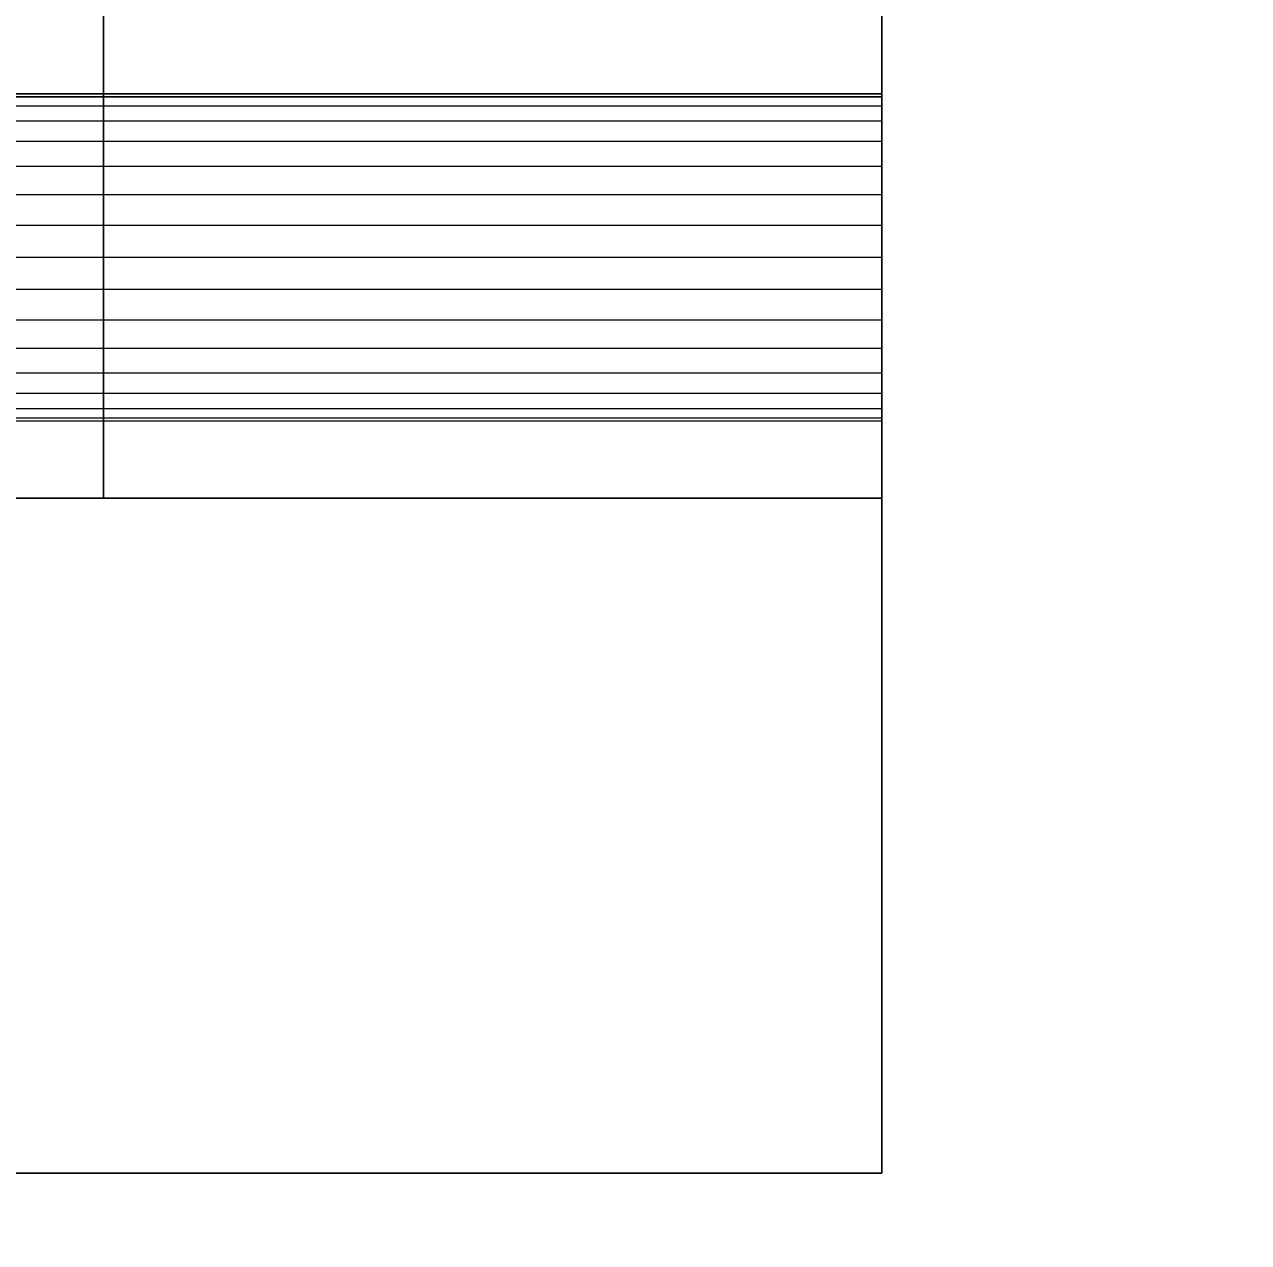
# Model space of a CAD drawing. Header units: millimetres. Extents: x -22443 to 8019, y 3751 to 17584.
# Drawn here: x -19292.5 to -19215.6, y 13557.8 to 13634.2 of the extents above; entities that cross this region are included whole.
import ezdxf

# ---------------------------------------------------------------- set-up
doc = ezdxf.new("R2010")
doc.units = ezdxf.units.MM
for name, color, linetype, lineweight in [('A-ANNO-DIMS', 211, 'Continuous', 9), ('A-ANNO-DIMS-50', 211, 'Continuous', 9), ('A-GENM', 13, 'Continuous', 18)]:
    doc.layers.add(name, color=color, linetype=linetype, lineweight=lineweight)
doc.styles.add('Arial', font='arial.ttf', dxfattribs={"height": 125})
doc.dimstyles.new('Diagonal_-_2_5mm_Arial', dxfattribs={"dimscale": 304.8, "dimtxt": 127.532425, "dimasz": 0.492126, "dimexe": 0.393701, "dimexo": 0.246063, "dimgap": 0.287073, "dimtad": 1, "dimdec": 0, "dimzin": 0, "dimdsep": 46, "dimtxsty": 'Arial', "dimblk1": 'OBLIQUE', "dimblk2": 'OBLIQUE', "dimsah": 1, "dimcen": 0.09, "dimdle": 0.393701, "dimazin": 0, "dimtfac": 1, "dimtdec": 4, "dimtix": 1, "dimtmove": 0, "dimatfit": 3, "dimfxl": 1, "dimtvp": 1, "dimtolj": 1, "dimtzin": 0, "dimarcsym": 2})

# ---------------------------------------------------------------- blocks, each defined once
blk = doc.blocks.new('Nevera autoservicio 1_34m - Nevera autoservicio 1_34m-502275-Level 1')
at = {"layer": 'A-GENM'}
for p, q in [((355.255, -581.966), (355.255, 673.31)), ((355.255, -581.966), (355.255, 673.31)), ((355.255, 673.31), (355.255, -581.966)), ((355.255, 673.31), (355.255, -581.966)), ((404.102, 673.31), (404.102, -581.966)), ((404.102, -581.966), (404.102, 673.31)), ((404.102, -581.966), (404.102, 673.31)), ((404.102, -581.966), (404.102, 673.31)), ((404.102, -556.59), (205.269, -556.59)), ((404.102, -556.59), (205.269, -556.59)), ((404.102, -556.59), (205.269, -556.59)), ((205.269, -556.59), (404.102, -556.59)), ((404.102, -556.59), (205.269, -556.59)), ((404.102, -556.59), (205.269, -556.59)), ((404.102, -556.59), (205.269, -556.59)), ((404.102, -556.59), (205.269, -556.59)), ((404.102, -556.59), (205.269, -556.59)), ((404.102, -556.59), (205.269, -556.59)), ((404.102, -556.59), (205.269, -556.59)), ((404.102, -556.59), (205.269, -556.59)), ((404.102, -556.788), (205.269, -556.788)), ((404.102, -556.788), (205.269, -556.788)), ((404.102, -556.788), (205.269, -556.788)), ((404.102, -556.788), (205.269, -556.788)), ((404.102, -556.788), (205.269, -556.788)), ((404.102, -556.788), (205.269, -556.788)), ((404.102, -556.788), (205.269, -556.788)), ((404.102, -556.788), (205.269, -556.788)), ((404.102, -556.788), (205.269, -556.788)), ((404.102, -556.788), (205.269, -556.788)), ((404.102, -556.788), (205.269, -556.788)), ((205.269, -556.788), (404.102, -556.788)), ((404.102, -556.788), (205.269, -556.788)), ((404.102, -556.788), (205.269, -556.788)), ((404.102, -556.788), (205.269, -556.788)), ((404.102, -556.788), (205.269, -556.788)), ((404.102, -556.788), (205.269, -556.788)), ((404.102, -556.788), (205.269, -556.788)), ((404.102, -556.788), (205.269, -556.788)), ((404.102, -556.788), (205.269, -556.788)), ((404.102, -556.788), (205.269, -556.788)), ((404.102, -556.788), (205.269, -556.788)), ((404.102, -556.788), (205.269, -556.788)), ((404.102, -556.788), (205.269, -556.788)), ((404.102, -556.771), (404.102, -556.59)), ((404.102, -556.59), (404.102, -556.788)), ((404.102, -556.788), (404.102, -556.59)), ((404.102, -556.689), (404.102, -556.59)), ((404.102, -556.788), (404.102, -556.59)), ((404.102, -556.59), (404.102, -556.689)), ((404.102, -556.689), (404.102, -556.59)), ((404.102, -556.59), (404.102, -556.788)), ((404.102, -556.689), (404.102, -556.59)), ((404.102, -556.59), (404.102, -556.788)), ((404.102, -556.689), (404.102, -556.59)), ((404.102, -556.59), (404.102, -556.788)), ((404.102, -556.788), (404.102, -556.59)), ((404.102, -556.59), (404.102, -556.771)), ((404.102, -556.689), (404.102, -556.59)), ((404.102, -556.689), (404.102, -556.59)), ((404.102, -556.689), (404.102, -556.59)), ((404.102, -556.689), (404.102, -556.59)), ((404.102, -556.689), (404.102, -556.59)), ((404.102, -556.788), (404.102, -556.59)), ((404.102, -556.788), (404.102, -556.59)), ((404.102, -556.788), (404.102, -556.59)), ((404.102, -556.788), (404.102, -556.59)), ((404.102, -556.788), (404.102, -556.59)), ((404.102, -556.689), (404.102, -556.788)), ((404.102, -556.689), (404.102, -556.788)), ((404.102, -556.689), (404.102, -556.788)), ((404.102, -556.788), (404.102, -556.689)), ((404.102, -556.788), (404.102, -556.689)), ((404.102, -556.788), (404.102, -556.689)), ((404.102, -556.788), (404.102, -556.689)), ((404.102, -556.788), (404.102, -556.689)), ((404.102, -556.788), (404.102, -556.689)), ((404.102, -556.788), (404.102, -556.689)), ((404.102, -556.771), (404.102, -556.788)), ((404.102, -556.771), (404.102, -556.788)), ((404.102, -557.373), (404.102, -556.788)), ((404.102, -556.788), (404.102, -557.373)), ((404.102, -557.373), (404.102, -556.788)), ((404.102, -556.788), (404.102, -557.373)), ((404.102, -557.373), (404.102, -556.788)), ((404.102, -556.788), (404.102, -557.373)), ((404.102, -557.373), (404.102, -556.788)), ((404.102, -556.788), (404.102, -557.373)), ((404.102, -557.373), (404.102, -556.788)), ((404.102, -556.788), (404.102, -557.373)), ((404.102, -557.373), (404.102, -556.788)), ((404.102, -556.788), (404.102, -557.373)), ((404.102, -557.373), (404.102, -556.788)), ((404.102, -557.373), (404.102, -556.788)), ((404.102, -557.373), (404.102, -556.788)), ((404.102, -557.373), (404.102, -556.788)), ((404.102, -557.373), (404.102, -556.788)), ((404.102, -557.373), (404.102, -556.788)), ((404.102, -557.373), (404.102, -556.788)), ((404.102, -557.373), (404.102, -556.788)), ((404.102, -557.373), (404.102, -556.788)), ((404.102, -557.373), (404.102, -556.788)), ((404.102, -557.373), (404.102, -556.788)), ((404.102, -557.373), (404.102, -556.788)), ((404.102, -557.373), (205.269, -557.373)), ((404.102, -557.373), (205.269, -557.373)), ((404.102, -557.373), (205.269, -557.373)), ((404.102, -557.373), (205.269, -557.373)), ((404.102, -557.373), (205.269, -557.373)), ((404.102, -557.373), (205.269, -557.373)), ((404.102, -557.373), (205.269, -557.373)), ((404.102, -557.373), (205.269, -557.373)), ((404.102, -557.373), (205.269, -557.373)), ((404.102, -557.373), (205.269, -557.373)), ((404.102, -557.373), (205.269, -557.373)), ((404.102, -557.373), (205.269, -557.373)), ((404.102, -557.373), (205.269, -557.373)), ((404.102, -557.373), (205.269, -557.373)), ((404.102, -557.373), (205.269, -557.373)), ((404.102, -557.373), (205.269, -557.373)), ((404.102, -557.373), (205.269, -557.373)), ((404.102, -557.373), (205.269, -557.373)), ((404.102, -557.373), (205.269, -557.373)), ((404.102, -557.373), (205.269, -557.373)), ((404.102, -557.373), (205.269, -557.373)), ((404.102, -557.373), (205.269, -557.373)), ((404.102, -557.373), (205.269, -557.373)), ((404.102, -557.373), (205.269, -557.373)), ((404.102, -558.322), (404.102, -557.373)), ((404.102, -557.373), (404.102, -558.322)), ((404.102, -558.322), (404.102, -557.373)), ((404.102, -557.373), (404.102, -558.322)), ((404.102, -558.322), (404.102, -557.373)), ((404.102, -557.373), (404.102, -558.322)), ((404.102, -558.322), (404.102, -557.373)), ((404.102, -557.373), (404.102, -558.322)), ((404.102, -558.322), (404.102, -557.373)), ((404.102, -557.373), (404.102, -558.322)), ((404.102, -558.322), (404.102, -557.373)), ((404.102, -557.373), (404.102, -558.322)), ((404.102, -558.322), (404.102, -557.373)), ((404.102, -558.322), (404.102, -557.373)), ((404.102, -558.322), (404.102, -557.373)), ((404.102, -558.322), (404.102, -557.373)), ((404.102, -558.322), (404.102, -557.373)), ((404.102, -558.322), (404.102, -557.373)), ((404.102, -558.322), (404.102, -557.373)), ((404.102, -558.322), (404.102, -557.373)), ((404.102, -558.322), (404.102, -557.373)), ((404.102, -558.322), (404.102, -557.373)), ((404.102, -558.322), (404.102, -557.373)), ((404.102, -558.322), (404.102, -557.373)), ((404.102, -558.322), (205.269, -558.322)), ((404.102, -558.322), (205.269, -558.322)), ((404.102, -558.322), (205.269, -558.322)), ((404.102, -558.322), (205.269, -558.322)), ((404.102, -558.322), (205.269, -558.322)), ((404.102, -558.322), (205.269, -558.322)), ((404.102, -558.322), (205.269, -558.322)), ((404.102, -558.322), (205.269, -558.322)), ((404.102, -558.322), (205.269, -558.322)), ((404.102, -558.322), (205.269, -558.322)), ((404.102, -558.322), (205.269, -558.322)), ((404.102, -558.322), (205.269, -558.322)), ((404.102, -558.322), (205.269, -558.322)), ((404.102, -558.322), (205.269, -558.322)), ((404.102, -558.322), (205.269, -558.322)), ((404.102, -558.322), (205.269, -558.322)), ((404.102, -558.322), (205.269, -558.322)), ((404.102, -558.322), (205.269, -558.322)), ((404.102, -558.322), (205.269, -558.322)), ((404.102, -558.322), (205.269, -558.322)), ((404.102, -558.322), (205.269, -558.322)), ((404.102, -558.322), (205.269, -558.322)), ((404.102, -558.322), (205.269, -558.322)), ((404.102, -558.322), (205.269, -558.322)), ((404.102, -559.6), (404.102, -558.322)), ((404.102, -558.322), (404.102, -559.6)), ((404.102, -559.6), (404.102, -558.322)), ((404.102, -558.322), (404.102, -559.6)), ((404.102, -559.6), (404.102, -558.322)), ((404.102, -558.322), (404.102, -559.6)), ((404.102, -559.6), (404.102, -558.322)), ((404.102, -558.322), (404.102, -559.6)), ((404.102, -559.6), (404.102, -558.322)), ((404.102, -558.322), (404.102, -559.6)), ((404.102, -559.6), (404.102, -558.322)), ((404.102, -558.322), (404.102, -559.6)), ((404.102, -559.6), (404.102, -558.322)), ((404.102, -559.6), (404.102, -558.322)), ((404.102, -559.6), (404.102, -558.322)), ((404.102, -559.6), (404.102, -558.322)), ((404.102, -559.6), (404.102, -558.322)), ((404.102, -559.6), (404.102, -558.322)), ((404.102, -559.6), (404.102, -558.322)), ((404.102, -559.6), (404.102, -558.322)), ((404.102, -559.6), (404.102, -558.322)), ((404.102, -559.6), (404.102, -558.322)), ((404.102, -559.6), (404.102, -558.322)), ((404.102, -559.6), (404.102, -558.322)), ((404.102, -559.6), (205.269, -559.6)), ((404.102, -559.6), (205.269, -559.6)), ((404.102, -559.6), (205.269, -559.6)), ((404.102, -559.6), (205.269, -559.6)), ((404.102, -559.6), (205.269, -559.6)), ((404.102, -559.6), (205.269, -559.6)), ((404.102, -559.6), (205.269, -559.6)), ((404.102, -559.6), (205.269, -559.6)), ((404.102, -559.6), (205.269, -559.6)), ((404.102, -559.6), (205.269, -559.6)), ((404.102, -559.6), (205.269, -559.6)), ((404.102, -559.6), (205.269, -559.6)), ((404.102, -559.6), (205.269, -559.6)), ((404.102, -559.6), (205.269, -559.6)), ((404.102, -559.6), (205.269, -559.6)), ((404.102, -559.6), (205.269, -559.6)), ((404.102, -559.6), (205.269, -559.6)), ((404.102, -559.6), (205.269, -559.6)), ((404.102, -559.6), (205.269, -559.6)), ((404.102, -559.6), (205.269, -559.6)), ((404.102, -559.6), (205.269, -559.6)), ((404.102, -559.6), (205.269, -559.6)), ((404.102, -559.6), (205.269, -559.6)), ((404.102, -559.6), (205.269, -559.6)), ((404.102, -561.157), (404.102, -559.6)), ((404.102, -559.6), (404.102, -561.157)), ((404.102, -561.157), (404.102, -559.6)), ((404.102, -559.6), (404.102, -561.157)), ((404.102, -561.157), (404.102, -559.6)), ((404.102, -559.6), (404.102, -561.157)), ((404.102, -561.157), (404.102, -559.6)), ((404.102, -559.6), (404.102, -561.157)), ((404.102, -561.157), (404.102, -559.6)), ((404.102, -559.6), (404.102, -561.157)), ((404.102, -561.157), (404.102, -559.6)), ((404.102, -559.6), (404.102, -561.157)), ((404.102, -561.157), (404.102, -559.6)), ((404.102, -561.157), (404.102, -559.6)), ((404.102, -561.157), (404.102, -559.6)), ((404.102, -561.157), (404.102, -559.6)), ((404.102, -561.157), (404.102, -559.6)), ((404.102, -561.157), (404.102, -559.6)), ((404.102, -561.157), (404.102, -559.6)), ((404.102, -561.157), (404.102, -559.6)), ((404.102, -561.157), (404.102, -559.6)), ((404.102, -561.157), (404.102, -559.6)), ((404.102, -561.157), (404.102, -559.6)), ((404.102, -561.157), (404.102, -559.6)), ((404.102, -561.157), (205.269, -561.157)), ((404.102, -561.157), (205.269, -561.157)), ((404.102, -561.157), (205.269, -561.157)), ((404.102, -561.157), (205.269, -561.157)), ((404.102, -561.157), (205.269, -561.157)), ((404.102, -561.157), (205.269, -561.157)), ((404.102, -561.157), (205.269, -561.157)), ((404.102, -561.157), (205.269, -561.157)), ((404.102, -561.157), (205.269, -561.157)), ((404.102, -561.157), (205.269, -561.157)), ((404.102, -561.157), (205.269, -561.157)), ((404.102, -561.157), (205.269, -561.157)), ((404.102, -561.157), (205.269, -561.157)), ((404.102, -561.157), (205.269, -561.157)), ((404.102, -561.157), (205.269, -561.157)), ((404.102, -561.157), (205.269, -561.157)), ((404.102, -561.157), (205.269, -561.157)), ((404.102, -561.157), (205.269, -561.157)), ((404.102, -561.157), (205.269, -561.157)), ((404.102, -561.157), (205.269, -561.157)), ((404.102, -561.157), (205.269, -561.157)), ((404.102, -561.157), (205.269, -561.157)), ((404.102, -561.157), (205.269, -561.157)), ((404.102, -561.157), (205.269, -561.157)), ((404.102, -562.934), (404.102, -561.157)), ((404.102, -561.157), (404.102, -562.934)), ((404.102, -562.934), (404.102, -561.157)), ((404.102, -561.157), (404.102, -562.934)), ((404.102, -562.934), (404.102, -561.157)), ((404.102, -561.157), (404.102, -562.934)), ((404.102, -562.934), (404.102, -561.157)), ((404.102, -561.157), (404.102, -562.934)), ((404.102, -562.934), (404.102, -561.157)), ((404.102, -561.157), (404.102, -562.934)), ((404.102, -562.934), (404.102, -561.157)), ((404.102, -561.157), (404.102, -562.934)), ((404.102, -562.934), (404.102, -561.157)), ((404.102, -562.934), (404.102, -561.157)), ((404.102, -562.934), (404.102, -561.157)), ((404.102, -562.934), (404.102, -561.157)), ((404.102, -562.934), (404.102, -561.157)), ((404.102, -562.934), (404.102, -561.157)), ((404.102, -562.934), (404.102, -561.157)), ((404.102, -562.934), (404.102, -561.157)), ((404.102, -562.934), (404.102, -561.157)), ((404.102, -562.934), (404.102, -561.157)), ((404.102, -562.934), (404.102, -561.157)), ((404.102, -562.934), (404.102, -561.157)), ((404.102, -562.934), (205.269, -562.934)), ((404.102, -562.934), (205.269, -562.934)), ((404.102, -562.934), (205.269, -562.934)), ((404.102, -562.934), (205.269, -562.934)), ((404.102, -562.934), (205.269, -562.934)), ((404.102, -562.934), (205.269, -562.934)), ((404.102, -562.934), (205.269, -562.934)), ((404.102, -562.934), (205.269, -562.934)), ((404.102, -562.934), (205.269, -562.934)), ((404.102, -562.934), (205.269, -562.934)), ((404.102, -562.934), (205.269, -562.934)), ((404.102, -562.934), (205.269, -562.934)), ((404.102, -562.934), (205.269, -562.934)), ((404.102, -562.934), (205.269, -562.934)), ((404.102, -562.934), (205.269, -562.934)), ((404.102, -562.934), (205.269, -562.934)), ((404.102, -562.934), (205.269, -562.934)), ((404.102, -562.934), (205.269, -562.934)), ((404.102, -562.934), (205.269, -562.934)), ((404.102, -562.934), (205.269, -562.934)), ((404.102, -562.934), (205.269, -562.934)), ((404.102, -562.934), (205.269, -562.934)), ((404.102, -562.934), (205.269, -562.934)), ((404.102, -562.934), (205.269, -562.934)), ((404.102, -564.862), (404.102, -562.934)), ((404.102, -562.934), (404.102, -564.862)), ((404.102, -564.862), (404.102, -562.934)), ((404.102, -562.934), (404.102, -564.862)), ((404.102, -564.862), (404.102, -562.934)), ((404.102, -562.934), (404.102, -564.862)), ((404.102, -564.862), (404.102, -562.934)), ((404.102, -562.934), (404.102, -564.862)), ((404.102, -564.862), (404.102, -562.934)), ((404.102, -562.934), (404.102, -564.862)), ((404.102, -564.862), (404.102, -562.934)), ((404.102, -562.934), (404.102, -564.862)), ((404.102, -564.862), (404.102, -562.934)), ((404.102, -564.862), (404.102, -562.934)), ((404.102, -564.862), (404.102, -562.934)), ((404.102, -564.862), (404.102, -562.934)), ((404.102, -564.862), (404.102, -562.934)), ((404.102, -564.862), (404.102, -562.934)), ((404.102, -564.862), (404.102, -562.934)), ((404.102, -564.862), (404.102, -562.934)), ((404.102, -564.862), (404.102, -562.934)), ((404.102, -564.862), (404.102, -562.934)), ((404.102, -564.862), (404.102, -562.934)), ((404.102, -564.862), (404.102, -562.934)), ((404.102, -564.862), (205.269, -564.862)), ((404.102, -564.862), (205.269, -564.862)), ((404.102, -564.862), (205.269, -564.862)), ((404.102, -564.862), (205.269, -564.862)), ((404.102, -564.862), (205.269, -564.862)), ((404.102, -564.862), (205.269, -564.862)), ((404.102, -564.862), (205.269, -564.862)), ((404.102, -564.862), (205.269, -564.862)), ((404.102, -564.862), (205.269, -564.862)), ((404.102, -564.862), (205.269, -564.862)), ((404.102, -564.862), (205.269, -564.862)), ((404.102, -564.862), (205.269, -564.862)), ((404.102, -564.862), (205.269, -564.862)), ((404.102, -564.862), (205.269, -564.862)), ((404.102, -564.862), (205.269, -564.862)), ((404.102, -564.862), (205.269, -564.862)), ((404.102, -564.862), (205.269, -564.862)), ((404.102, -564.862), (205.269, -564.862)), ((404.102, -564.862), (205.269, -564.862)), ((404.102, -564.862), (205.269, -564.862)), ((404.102, -564.862), (205.269, -564.862)), ((404.102, -564.862), (205.269, -564.862)), ((404.102, -564.862), (205.269, -564.862)), ((404.102, -564.862), (205.269, -564.862)), ((404.102, -566.867), (404.102, -564.862)), ((404.102, -564.862), (404.102, -566.867)), ((404.102, -566.867), (404.102, -564.862)), ((404.102, -564.862), (404.102, -566.867)), ((404.102, -566.867), (404.102, -564.862)), ((404.102, -564.862), (404.102, -566.867)), ((404.102, -566.867), (404.102, -564.862)), ((404.102, -564.862), (404.102, -566.867)), ((404.102, -566.867), (404.102, -564.862)), ((404.102, -564.862), (404.102, -566.867)), ((404.102, -566.867), (404.102, -564.862)), ((404.102, -564.862), (404.102, -566.867)), ((404.102, -564.862), (404.102, -566.867)), ((404.102, -566.867), (404.102, -564.862)), ((404.102, -566.867), (404.102, -564.862)), ((404.102, -566.867), (404.102, -564.862)), ((404.102, -566.867), (404.102, -564.862)), ((404.102, -566.867), (404.102, -564.862)), ((404.102, -566.867), (404.102, -564.862)), ((404.102, -566.867), (404.102, -564.862)), ((404.102, -566.867), (404.102, -564.862)), ((404.102, -566.867), (404.102, -564.862)), ((404.102, -566.867), (404.102, -564.862)), ((404.102, -566.867), (404.102, -564.862)), ((404.102, -566.867), (205.269, -566.867)), ((404.102, -566.867), (205.269, -566.867)), ((404.102, -566.867), (205.269, -566.867)), ((404.102, -566.867), (205.269, -566.867)), ((404.102, -566.867), (205.269, -566.867)), ((404.102, -566.867), (205.269, -566.867)), ((404.102, -566.867), (205.269, -566.867)), ((404.102, -566.867), (205.269, -566.867)), ((404.102, -566.867), (205.269, -566.867)), ((404.102, -566.867), (205.269, -566.867)), ((404.102, -566.867), (205.269, -566.867)), ((404.102, -566.867), (205.269, -566.867)), ((404.102, -566.867), (205.269, -566.867)), ((404.102, -566.867), (205.269, -566.867)), ((404.102, -566.867), (205.269, -566.867)), ((404.102, -566.867), (205.269, -566.867)), ((404.102, -566.867), (205.269, -566.867)), ((404.102, -566.867), (205.269, -566.867)), ((404.102, -566.867), (205.269, -566.867)), ((404.102, -566.867), (205.269, -566.867)), ((404.102, -566.867), (205.269, -566.867)), ((404.102, -566.867), (205.269, -566.867)), ((404.102, -566.867), (205.269, -566.867)), ((404.102, -566.867), (205.269, -566.867)), ((404.102, -568.872), (404.102, -566.867)), ((404.102, -566.867), (404.102, -568.872)), ((404.102, -568.872), (404.102, -566.867)), ((404.102, -566.867), (404.102, -568.872)), ((404.102, -568.872), (404.102, -566.867)), ((404.102, -566.867), (404.102, -568.872)), ((404.102, -568.872), (404.102, -566.867)), ((404.102, -566.867), (404.102, -568.872)), ((404.102, -568.872), (404.102, -566.867)), ((404.102, -566.867), (404.102, -568.872)), ((404.102, -568.872), (404.102, -566.867)), ((404.102, -566.867), (404.102, -568.872)), ((404.102, -566.867), (404.102, -568.872)), ((404.102, -568.872), (404.102, -566.867)), ((404.102, -568.872), (404.102, -566.867)), ((404.102, -568.872), (404.102, -566.867)), ((404.102, -568.872), (404.102, -566.867)), ((404.102, -568.872), (404.102, -566.867)), ((404.102, -568.872), (404.102, -566.867)), ((404.102, -568.872), (404.102, -566.867)), ((404.102, -568.872), (404.102, -566.867)), ((404.102, -568.872), (404.102, -566.867)), ((404.102, -568.872), (404.102, -566.867)), ((404.102, -568.872), (404.102, -566.867)), ((404.102, -568.872), (205.269, -568.872)), ((404.102, -568.872), (205.269, -568.872)), ((404.102, -568.872), (205.269, -568.872)), ((404.102, -568.872), (205.269, -568.872)), ((404.102, -568.872), (205.269, -568.872)), ((404.102, -568.872), (205.269, -568.872)), ((404.102, -568.872), (205.269, -568.872)), ((404.102, -568.872), (205.269, -568.872)), ((404.102, -568.872), (205.269, -568.872)), ((404.102, -568.872), (205.269, -568.872)), ((404.102, -568.872), (205.269, -568.872)), ((404.102, -568.872), (205.269, -568.872)), ((404.102, -568.872), (205.269, -568.872)), ((404.102, -568.872), (205.269, -568.872)), ((404.102, -568.872), (205.269, -568.872)), ((404.102, -568.872), (205.269, -568.872)), ((404.102, -568.872), (205.269, -568.872)), ((404.102, -568.872), (205.269, -568.872)), ((404.102, -568.872), (205.269, -568.872)), ((404.102, -568.872), (205.269, -568.872)), ((404.102, -568.872), (205.269, -568.872)), ((404.102, -568.872), (205.269, -568.872)), ((404.102, -568.872), (205.269, -568.872)), ((404.102, -568.872), (205.269, -568.872)), ((404.102, -570.8), (404.102, -568.872)), ((404.102, -568.872), (404.102, -570.8)), ((404.102, -570.8), (404.102, -568.872)), ((404.102, -568.872), (404.102, -570.8)), ((404.102, -570.8), (404.102, -568.872)), ((404.102, -568.872), (404.102, -570.8)), ((404.102, -570.8), (404.102, -568.872)), ((404.102, -568.872), (404.102, -570.8)), ((404.102, -570.8), (404.102, -568.872)), ((404.102, -568.872), (404.102, -570.8)), ((404.102, -570.8), (404.102, -568.872)), ((404.102, -568.872), (404.102, -570.8)), ((404.102, -568.872), (404.102, -570.8)), ((404.102, -570.8), (404.102, -568.872)), ((404.102, -570.8), (404.102, -568.872)), ((404.102, -570.8), (404.102, -568.872)), ((404.102, -570.8), (404.102, -568.872)), ((404.102, -570.8), (404.102, -568.872)), ((404.102, -570.8), (404.102, -568.872)), ((404.102, -570.8), (404.102, -568.872)), ((404.102, -570.8), (404.102, -568.872)), ((404.102, -570.8), (404.102, -568.872)), ((404.102, -570.8), (404.102, -568.872)), ((404.102, -570.8), (404.102, -568.872)), ((404.102, -570.8), (205.269, -570.8)), ((404.102, -570.8), (205.269, -570.8)), ((404.102, -570.8), (205.269, -570.8)), ((404.102, -570.8), (205.269, -570.8)), ((404.102, -570.8), (205.269, -570.8)), ((404.102, -570.8), (205.269, -570.8)), ((404.102, -570.8), (205.269, -570.8)), ((404.102, -570.8), (205.269, -570.8)), ((404.102, -570.8), (205.269, -570.8)), ((404.102, -570.8), (205.269, -570.8)), ((404.102, -570.8), (205.269, -570.8)), ((404.102, -570.8), (205.269, -570.8)), ((404.102, -570.8), (205.269, -570.8)), ((404.102, -570.8), (205.269, -570.8)), ((404.102, -570.8), (205.269, -570.8)), ((404.102, -570.8), (205.269, -570.8)), ((404.102, -570.8), (205.269, -570.8)), ((404.102, -570.8), (205.269, -570.8)), ((404.102, -570.8), (205.269, -570.8)), ((404.102, -570.8), (205.269, -570.8)), ((404.102, -570.8), (205.269, -570.8)), ((404.102, -570.8), (205.269, -570.8)), ((404.102, -570.8), (205.269, -570.8)), ((404.102, -570.8), (205.269, -570.8)), ((404.102, -572.577), (404.102, -570.8)), ((404.102, -570.8), (404.102, -572.577)), ((404.102, -572.577), (404.102, -570.8)), ((404.102, -570.8), (404.102, -572.577)), ((404.102, -572.577), (404.102, -570.8)), ((404.102, -570.8), (404.102, -572.577)), ((404.102, -572.577), (404.102, -570.8)), ((404.102, -570.8), (404.102, -572.577)), ((404.102, -572.577), (404.102, -570.8)), ((404.102, -570.8), (404.102, -572.577)), ((404.102, -572.577), (404.102, -570.8)), ((404.102, -570.8), (404.102, -572.577)), ((404.102, -570.8), (404.102, -572.577)), ((404.102, -572.577), (404.102, -570.8)), ((404.102, -572.577), (404.102, -570.8)), ((404.102, -572.577), (404.102, -570.8)), ((404.102, -572.577), (404.102, -570.8)), ((404.102, -572.577), (404.102, -570.8)), ((404.102, -572.577), (404.102, -570.8)), ((404.102, -572.577), (404.102, -570.8)), ((404.102, -572.577), (404.102, -570.8)), ((404.102, -572.577), (404.102, -570.8)), ((404.102, -572.577), (404.102, -570.8)), ((404.102, -572.577), (404.102, -570.8)), ((404.102, -572.577), (205.269, -572.577)), ((404.102, -572.577), (205.269, -572.577)), ((404.102, -572.577), (205.269, -572.577)), ((404.102, -572.577), (205.269, -572.577)), ((404.102, -572.577), (205.269, -572.577)), ((404.102, -572.577), (205.269, -572.577)), ((404.102, -572.577), (205.269, -572.577)), ((404.102, -572.577), (205.269, -572.577)), ((404.102, -572.577), (205.269, -572.577)), ((404.102, -572.577), (205.269, -572.577)), ((404.102, -572.577), (205.269, -572.577)), ((404.102, -572.577), (205.269, -572.577)), ((404.102, -572.577), (205.269, -572.577)), ((404.102, -572.577), (205.269, -572.577)), ((404.102, -572.577), (205.269, -572.577)), ((404.102, -572.577), (205.269, -572.577)), ((404.102, -572.577), (205.269, -572.577)), ((404.102, -572.577), (205.269, -572.577)), ((404.102, -572.577), (205.269, -572.577)), ((404.102, -572.577), (205.269, -572.577)), ((404.102, -572.577), (205.269, -572.577)), ((404.102, -572.577), (205.269, -572.577)), ((404.102, -572.577), (205.269, -572.577)), ((404.102, -572.577), (205.269, -572.577)), ((404.102, -574.134), (404.102, -572.577)), ((404.102, -572.577), (404.102, -574.134)), ((404.102, -574.134), (404.102, -572.577)), ((404.102, -572.577), (404.102, -574.134)), ((404.102, -574.134), (404.102, -572.577)), ((404.102, -572.577), (404.102, -574.134)), ((404.102, -574.134), (404.102, -572.577)), ((404.102, -572.577), (404.102, -574.134)), ((404.102, -574.134), (404.102, -572.577)), ((404.102, -572.577), (404.102, -574.134)), ((404.102, -574.134), (404.102, -572.577)), ((404.102, -572.577), (404.102, -574.134)), ((404.102, -572.577), (404.102, -574.134)), ((404.102, -574.134), (404.102, -572.577)), ((404.102, -574.134), (404.102, -572.577)), ((404.102, -574.134), (404.102, -572.577)), ((404.102, -574.134), (404.102, -572.577)), ((404.102, -574.134), (404.102, -572.577)), ((404.102, -574.134), (404.102, -572.577)), ((404.102, -572.577), (404.102, -574.134)), ((404.102, -574.134), (404.102, -572.577)), ((404.102, -574.134), (404.102, -572.577)), ((404.102, -574.134), (404.102, -572.577)), ((404.102, -574.134), (404.102, -572.577)), ((404.102, -574.134), (205.269, -574.134)), ((404.102, -574.134), (205.269, -574.134)), ((404.102, -574.134), (205.269, -574.134)), ((404.102, -574.134), (205.269, -574.134)), ((404.102, -574.134), (205.269, -574.134)), ((404.102, -574.134), (205.269, -574.134)), ((404.102, -574.134), (205.269, -574.134)), ((404.102, -574.134), (205.269, -574.134)), ((404.102, -574.134), (205.269, -574.134)), ((404.102, -574.134), (205.269, -574.134)), ((404.102, -574.134), (205.269, -574.134)), ((404.102, -574.134), (205.269, -574.134)), ((404.102, -574.134), (205.269, -574.134)), ((404.102, -574.134), (205.269, -574.134)), ((404.102, -574.134), (205.269, -574.134)), ((404.102, -574.134), (205.269, -574.134)), ((404.102, -574.134), (205.269, -574.134)), ((404.102, -574.134), (205.269, -574.134)), ((404.102, -574.134), (205.269, -574.134)), ((404.102, -574.134), (205.269, -574.134)), ((404.102, -574.134), (205.269, -574.134)), ((404.102, -574.134), (205.269, -574.134)), ((404.102, -574.134), (205.269, -574.134)), ((404.102, -574.134), (205.269, -574.134)), ((404.102, -575.412), (404.102, -574.134)), ((404.102, -574.134), (404.102, -575.412)), ((404.102, -575.412), (404.102, -574.134)), ((404.102, -574.134), (404.102, -575.412)), ((404.102, -575.412), (404.102, -574.134)), ((404.102, -574.134), (404.102, -575.412)), ((404.102, -575.412), (404.102, -574.134)), ((404.102, -574.134), (404.102, -575.412)), ((404.102, -575.412), (404.102, -574.134)), ((404.102, -574.134), (404.102, -575.412)), ((404.102, -575.412), (404.102, -574.134)), ((404.102, -574.134), (404.102, -575.412)), ((404.102, -574.134), (404.102, -575.412)), ((404.102, -574.134), (404.102, -575.412)), ((404.102, -575.412), (404.102, -574.134)), ((404.102, -575.412), (404.102, -574.134)), ((404.102, -575.412), (404.102, -574.134)), ((404.102, -575.412), (404.102, -574.134)), ((404.102, -575.412), (404.102, -574.134)), ((404.102, -575.412), (404.102, -574.134)), ((404.102, -575.412), (404.102, -574.134)), ((404.102, -575.412), (404.102, -574.134)), ((404.102, -575.412), (404.102, -574.134)), ((404.102, -574.134), (404.102, -575.412)), ((404.102, -575.412), (205.269, -575.412)), ((404.102, -575.412), (205.269, -575.412)), ((404.102, -575.412), (205.269, -575.412)), ((404.102, -575.412), (205.269, -575.412)), ((404.102, -575.412), (205.269, -575.412)), ((404.102, -575.412), (205.269, -575.412)), ((404.102, -575.412), (205.269, -575.412)), ((404.102, -575.412), (205.269, -575.412)), ((404.102, -575.412), (205.269, -575.412)), ((404.102, -575.412), (205.269, -575.412)), ((404.102, -575.412), (205.269, -575.412)), ((404.102, -575.412), (205.269, -575.412)), ((404.102, -575.412), (205.269, -575.412)), ((404.102, -575.412), (205.269, -575.412)), ((404.102, -575.412), (205.269, -575.412)), ((404.102, -575.412), (205.269, -575.412)), ((404.102, -575.412), (205.269, -575.412)), ((404.102, -575.412), (205.269, -575.412)), ((404.102, -575.412), (205.269, -575.412)), ((404.102, -575.412), (205.269, -575.412)), ((404.102, -575.412), (205.269, -575.412)), ((404.102, -575.412), (205.269, -575.412)), ((404.102, -575.412), (205.269, -575.412)), ((404.102, -575.412), (205.269, -575.412)), ((404.102, -576.362), (404.102, -575.412)), ((404.102, -575.412), (404.102, -576.362)), ((404.102, -576.362), (404.102, -575.412)), ((404.102, -575.412), (404.102, -576.362)), ((404.102, -576.362), (404.102, -575.412)), ((404.102, -575.412), (404.102, -576.362)), ((404.102, -576.362), (404.102, -575.412)), ((404.102, -575.412), (404.102, -576.362)), ((404.102, -576.362), (404.102, -575.412)), ((404.102, -575.412), (404.102, -576.362)), ((404.102, -576.362), (404.102, -575.412)), ((404.102, -575.412), (404.102, -576.362)), ((404.102, -575.412), (404.102, -576.362)), ((404.102, -576.362), (404.102, -575.412)), ((404.102, -576.362), (404.102, -575.412)), ((404.102, -575.412), (404.102, -576.362)), ((404.102, -576.362), (404.102, -575.412)), ((404.102, -576.362), (404.102, -575.412)), ((404.102, -576.362), (404.102, -575.412)), ((404.102, -576.362), (404.102, -575.412)), ((404.102, -576.362), (404.102, -575.412)), ((404.102, -576.362), (404.102, -575.412)), ((404.102, -576.362), (404.102, -575.412)), ((404.102, -575.412), (404.102, -576.362)), ((404.102, -576.362), (205.269, -576.362)), ((404.102, -576.362), (205.269, -576.362)), ((404.102, -576.362), (205.269, -576.362)), ((404.102, -576.362), (205.269, -576.362)), ((404.102, -576.362), (205.269, -576.362)), ((404.102, -576.362), (205.269, -576.362)), ((404.102, -576.362), (205.269, -576.362)), ((404.102, -576.362), (205.269, -576.362)), ((404.102, -576.362), (205.269, -576.362)), ((404.102, -576.362), (205.269, -576.362)), ((404.102, -576.362), (205.269, -576.362)), ((404.102, -576.362), (205.269, -576.362)), ((404.102, -576.362), (205.269, -576.362)), ((404.102, -576.362), (205.269, -576.362)), ((404.102, -576.362), (205.269, -576.362)), ((404.102, -576.362), (205.269, -576.362)), ((404.102, -576.362), (205.269, -576.362)), ((404.102, -576.362), (205.269, -576.362)), ((404.102, -576.362), (205.269, -576.362)), ((404.102, -576.362), (205.269, -576.362)), ((404.102, -576.362), (205.269, -576.362)), ((404.102, -576.362), (205.269, -576.362)), ((404.102, -576.362), (205.269, -576.362)), ((404.102, -576.362), (205.269, -576.362)), ((404.102, -576.946), (205.269, -576.946)), ((404.102, -576.946), (205.269, -576.946)), ((404.102, -576.946), (205.269, -576.946)), ((404.102, -576.946), (205.269, -576.946)), ((404.102, -576.946), (205.269, -576.946)), ((404.102, -576.946), (205.269, -576.946)), ((404.102, -576.946), (205.269, -576.946)), ((404.102, -576.946), (205.269, -576.946)), ((404.102, -576.946), (205.269, -576.946)), ((404.102, -576.946), (205.269, -576.946)), ((404.102, -576.946), (205.269, -576.946)), ((404.102, -576.946), (205.269, -576.946)), ((404.102, -576.946), (205.269, -576.946)), ((404.102, -576.946), (205.269, -576.946)), ((404.102, -576.946), (205.269, -576.946)), ((404.102, -576.946), (205.269, -576.946)), ((404.102, -576.946), (205.269, -576.946)), ((404.102, -576.946), (205.269, -576.946)), ((404.102, -576.946), (205.269, -576.946)), ((404.102, -576.946), (205.269, -576.946)), ((404.102, -576.946), (205.269, -576.946)), ((404.102, -576.946), (205.269, -576.946)), ((404.102, -576.946), (205.269, -576.946)), ((404.102, -576.946), (205.269, -576.946)), ((404.102, -576.946), (404.102, -576.362)), ((404.102, -576.362), (404.102, -576.946)), ((404.102, -576.946), (404.102, -576.362)), ((404.102, -576.362), (404.102, -576.946)), ((404.102, -576.946), (404.102, -576.362)), ((404.102, -576.362), (404.102, -576.946)), ((404.102, -576.946), (404.102, -576.362)), ((404.102, -576.362), (404.102, -576.946)), ((404.102, -576.946), (404.102, -576.362)), ((404.102, -576.362), (404.102, -576.946)), ((404.102, -576.946), (404.102, -576.362)), ((404.102, -576.362), (404.102, -576.946)), ((404.102, -576.362), (404.102, -576.946)), ((404.102, -576.946), (404.102, -576.362)), ((404.102, -576.946), (404.102, -576.362)), ((404.102, -576.362), (404.102, -576.946)), ((404.102, -576.362), (404.102, -576.946)), ((404.102, -576.946), (404.102, -576.362)), ((404.102, -576.946), (404.102, -576.362)), ((404.102, -576.946), (404.102, -576.362)), ((404.102, -576.946), (404.102, -576.362)), ((404.102, -576.946), (404.102, -576.362)), ((404.102, -576.946), (404.102, -576.362)), ((404.102, -576.362), (404.102, -576.946)), ((404.102, -576.963), (404.102, -576.946)), ((404.102, -576.946), (404.102, -577.144)), ((404.102, -577.144), (404.102, -576.946)), ((404.102, -576.946), (404.102, -577.144)), ((404.102, -577.144), (404.102, -576.946)), ((404.102, -576.946), (404.102, -577.144)), ((404.102, -577.144), (404.102, -576.946)), ((404.102, -576.946), (404.102, -577.144)), ((404.102, -577.144), (404.102, -576.946)), ((404.102, -576.946), (404.102, -577.144)), ((404.102, -577.144), (404.102, -576.946)), ((404.102, -576.946), (404.102, -577.144)), ((404.102, -576.946), (404.102, -577.144)), ((404.102, -576.963), (404.102, -576.946)), ((404.102, -576.946), (404.102, -577.144)), ((404.102, -577.144), (404.102, -576.946)), ((404.102, -576.946), (404.102, -577.144)), ((404.102, -577.144), (404.102, -576.946)), ((404.102, -577.144), (404.102, -576.946)), ((404.102, -577.144), (404.102, -576.946)), ((404.102, -576.946), (404.102, -577.144)), ((404.102, -577.144), (404.102, -576.946)), ((404.102, -577.144), (404.102, -576.946)), ((404.102, -577.144), (404.102, -576.946)), ((404.102, -576.963), (404.102, -577.144)), ((404.102, -577.144), (404.102, -576.963)), ((404.102, -577.144), (205.269, -577.144)), ((404.102, -577.144), (205.269, -577.144)), ((404.102, -577.144), (205.269, -577.144)), ((404.102, -577.144), (205.269, -577.144)), ((404.102, -577.144), (205.269, -577.144)), ((404.102, -577.144), (205.269, -577.144)), ((404.102, -577.144), (205.269, -577.144)), ((404.102, -577.144), (205.269, -577.144)), ((404.102, -577.144), (205.269, -577.144)), ((404.102, -577.144), (205.269, -577.144)), ((404.102, -577.144), (205.269, -577.144)), ((404.102, -577.144), (205.269, -577.144)), ((404.102, -581.966), (-445.899, -581.966)), ((-445.899, -581.966), (355.255, -581.966)), ((404.102, -581.966), (-445.899, -581.966)), ((402.251, -581.966), (-419.25, -581.966)), ((348.879, -581.966), (404.102, -581.966)), ((355.255, -581.966), (404.102, -581.966)), ((355.255, -581.966), (404.102, -581.966)), ((355.255, -581.966), (404.102, -581.966)), ((402.251, -581.966), (404.102, -581.966)), ((404.102, -581.966), (404.102, -624.328)), ((404.102, -581.966), (404.102, -624.328)), ((404.102, -624.328), (404.102, -581.966)), ((404.102, -624.328), (404.102, -581.966)), ((404.102, -624.328), (404.102, -581.966)), ((404.102, -624.328), (404.102, -581.966)), ((404.102, -624.328), (404.102, -581.966)), ((404.102, -624.328), (404.102, -581.966)), ((404.102, -624.328), (404.102, -581.966)), ((404.102, -624.328), (404.102, -581.966)), ((404.102, -622.908), (404.102, -581.966)), ((404.102, -624.328), (404.102, -622.908)), ((375.602, -624.328), (-445.899, -624.328)), ((-445.899, -624.328), (404.102, -624.328)), ((-445.899, -624.328), (404.102, -624.328)), ((-445.899, -624.328), (404.102, -624.328)), ((-445.899, -624.328), (404.102, -624.328)), ((-445.899, -624.328), (404.102, -624.328)), ((-445.899, -624.328), (404.102, -624.328)), ((-445.899, -624.328), (404.102, -624.328)), ((-445.899, -624.328), (404.102, -624.328)), ((-445.899, -624.328), (404.102, -624.328)), ((-445.899, -624.328), (404.102, -624.328)), ((-445.899, -624.328), (404.102, -624.328)), ((-445.899, -624.328), (404.102, -624.328)), ((-445.899, -624.328), (404.102, -624.328)), ((-445.899, -624.328), (404.102, -624.328)), ((404.102, -624.328), (-445.899, -624.328)), ((-445.899, -624.328), (404.102, -624.328)), ((-445.899, -624.328), (404.102, -624.328)), ((-445.899, -624.328), (404.102, -624.328)), ((404.102, -624.328), (-445.899, -624.328)), ((-417.398, -624.328), (404.102, -624.328)), ((404.102, -624.328), (375.602, -624.328))]:
    blk.add_line(p, q, dxfattribs=at)
blk = doc.blocks.new('DIMBLOCK4-Level 1')
at = {"layer": 'A-ANNO-DIMS-50'}
for p, q in [((-22191.521, 15666.468), (-22191.521, 7546.468)), ((-22191.521, 15546.468), (-22311.521, 15546.468)), ((-22191.521, 15546.468), (-11329.566, 15546.468)), ((-22191.521, 7666.468), (-22311.521, 7666.468)), ((-22191.521, 7666.468), (-20582.646, 7666.468))]:
    blk.add_line(p, q, dxfattribs=at)
at = {"layer": 'A-ANNO-DIMS-50', "lineweight": 35}
for p, q in [((-22191.521, 15546.468), (-22266.521, 15621.468)), ((-22191.521, 15546.468), (-22116.521, 15471.468)), ((-22191.521, 7666.468), (-22266.521, 7741.468)), ((-22191.521, 7666.468), (-22116.521, 7591.468))]:
    blk.add_line(p, q, dxfattribs=at)
at = {"layer": 'A-ANNO-DIMS-50', "color": 0, "insert": (-22441.3, 11414.188), "char_height": 125, "width": 461.47117, "attachment_point": 1, "rotation": 90, "line_spacing_factor": 0.941778, "style": 'Arial'}
blk.add_mtext('7880', dxfattribs=at)
blk = doc.blocks.new('_Oblique')
at = {"color": 0, "linetype": 'ByBlock', "lineweight": -2}
blk.add_line((-0.5, -0.5), (0.5, 0.5), dxfattribs=at)
blk = doc.blocks.new('DIMBLOCK14-Level 1')
at = {"layer": 'A-ANNO-DIMS-50'}
for p, q in [((-18005.743, 13357.421), (-18005.743, 13477.421)), ((-19237.412, 13357.421), (-19237.412, 13388.497)), ((-19357.412, 13357.421), (-17885.743, 13357.421)), ((-19237.412, 13357.421), (-19237.412, 13237.421)), ((-18005.743, 13357.421), (-18005.743, 13353.497))]:
    blk.add_line(p, q, dxfattribs=at)
at = {"layer": 'A-ANNO-DIMS-50', "lineweight": 35}
for p, q in [((-19237.412, 13357.421), (-19162.412, 13432.421)), ((-18005.743, 13357.421), (-17930.743, 13432.421)), ((-19237.412, 13357.421), (-19312.412, 13282.421)), ((-18005.743, 13357.421), (-18080.743, 13282.421))]:
    blk.add_line(p, q, dxfattribs=at)
at = {"layer": 'A-ANNO-DIMS-50', "color": 0, "insert": (-18813.857, 13607.2), "char_height": 125, "width": 461.47117, "attachment_point": 1, "line_spacing_factor": 0.941778, "style": 'Arial'}
blk.add_mtext('1232', dxfattribs=at)

msp = doc.modelspace()

# ---------------------------------------------------------------- block references
at = {"layer": 'A-GENM'}
msp.add_blockref('Nevera autoservicio 1_34m - Nevera autoservicio 1_34m-502275-Level 1', (-19642.743, 14186.468), dxfattribs=at)

# ---------------------------------------------------------------- dimensions: what is measured, and where the dimension line sits
at = {"layer": 'A-ANNO-DIMS'}
dim = msp.add_linear_dim(base=(-22191.521, 7666.468), p1=(-11254.566, 15546.468), p2=(-20507.646, 7666.468), angle=90, dimstyle='Diagonal_-_2_5mm_Arial', override={"dimpost": '<>', "dimfxl": 12153.760552}, dxfattribs=at)
dim.commit()
dim.dimension.update_dxf_attribs({"geometry": 'DIMBLOCK4-Level 1', "text_midpoint": (-22342.843, 11606.468)})
dim = msp.add_linear_dim(base=(-18005.743, 13357.421), p1=(-19237.412, 13463.497), p2=(-18005.743, 13428.497), dimstyle='Diagonal_-_2_5mm_Arial', override={"dimpost": '<>', "dimfxl": 1232.166445}, dxfattribs=at)
dim.commit()
dim.dimension.update_dxf_attribs({"geometry": 'DIMBLOCK14-Level 1', "text_midpoint": (-18621.578, 13508.785)})

doc.saveas('drawing.dxf')
